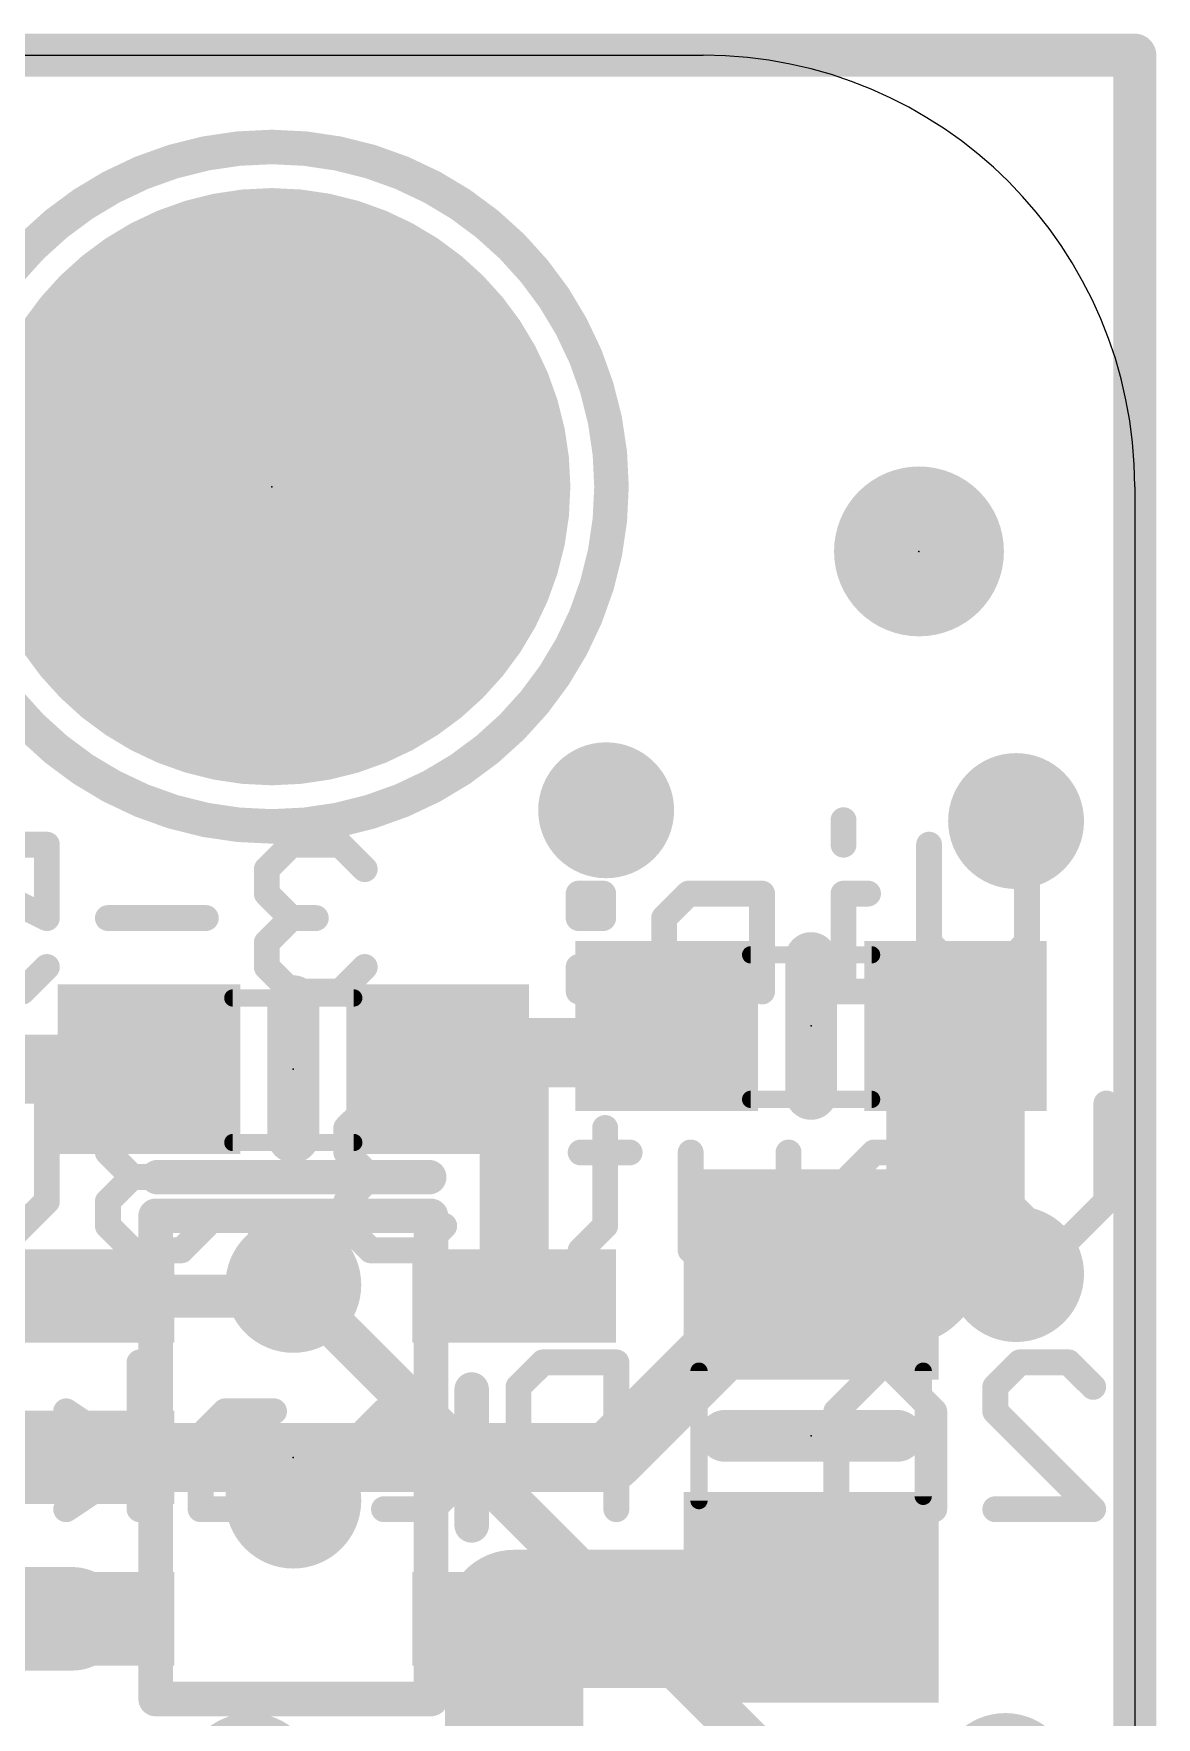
# Model space of a CAD drawing. Extents: x -0.1 to 10.3, y -0.1 to 15.4.
# Drawn here: x 3.68 to 10.29, y 5.46 to 15.37 of the extents above; entities that cross this region are included whole.
import ezdxf

# ---------------------------------------------------------------- set-up
doc = ezdxf.new("R2010")
doc.units = 0
for name, color, linetype in [('1', 12, 'CONTINUOUS'), ('16', 132, 'CONTINUOUS'), ('17', 110, 'CONTINUOUS'), ('18', 110, 'CONTINUOUS'), ('20', 53, 'CONTINUOUS'), ('21', 40, 'CONTINUOUS'), ('22', 6, 'CONTINUOUS'), ('23', 53, 'CONTINUOUS'), ('51', 253, 'CONTINUOUS')]:
    doc.layers.add(name, color=color, linetype=linetype)

# ---------------------------------------------------------------- blocks, each defined once
blk = doc.blocks.new('RECT')
blk.add_solid([(-0.5, -0.5), (0.5, -0.5), (-0.5, 0.5), (0.5, 0.5)])
blk = doc.blocks.new('PIE')
at = {"const_width": 0.5}
blk.add_lwpolyline([(0, -0.25, 1), (0, 0.25, 1), (0, -0.25)], format="xyb", dxfattribs=at)
blk = doc.blocks.new('ROUNDP')
at = {"const_width": 0.5}
blk.add_lwpolyline([(0, -0.25, 1), (0, 0.25, 1), (0, -0.25)], format="xyb", dxfattribs=at)
blk = doc.blocks.new('ROUNDV')
at = {"const_width": 0.5}
blk.add_lwpolyline([(0, -0.25, 1), (0, 0.25, 1), (0, -0.25)], format="xyb", dxfattribs=at)

msp = doc.modelspace()

# ---------------------------------------------------------------- linework, layer by layer
at = {"layer": '1'}
for points, const_width in [([(0, 15.24), (10.16, 15.24)], 0.254), ([(10.16, 15.24), (10.16, 0)], 0.254), ([(9.105, 9.525), (9.105, 8.3405)], 0.8128), ([(7.2479, 9.3679), (7.405, 9.525)], 0.4064), ([(6.057, 9.271), (6.1539, 9.3679)], 0.4064), ([(7.2479, 9.3679), (6.1539, 9.3679)], 0.4064), ([(4.357, 9.271), (3.236, 9.271)], 0.4064), ([(6.5372, 9.271), (6.057, 9.271)], 0.4064), ([(6.5071, 9.2409), (6.5372, 9.271)], 0.4064), ([(6.5071, 7.935), (6.5071, 9.2409)], 0.4064), ([(9.105, 8.3405), (8.8265, 8.062)], 0.8128), ([(8.8265, 8.062), (8.255, 8.062)], 0.8128), ([(8.1468, 8.062), (7.0698, 6.985)], 0.4064), ([(8.255, 8.062), (8.1468, 8.062)], 0.4064), ([(5.141, 7.935), (5.207, 8.001)], 0.254), ([(3.9069, 7.935), (5.141, 7.935)], 0.254), ([(3.9069, 6.985), (7.0698, 6.985)], 0.4064), ([(8.128, 6.035), (6.5071, 6.035)], 0.8128), ([(6.5071, 6.035), (6.5071, 4.7079)], 0.8128), ([(8.128, 6.035), (8.255, 6.162)], 0.4064), ([(3.9069, 6.035), (2.384, 6.035)], 0.6096)]:
    msp.add_lwpolyline(points, dxfattribs=dict(at, const_width=const_width))
for points, const_width in [([(10.2235, 15.24, 1), (10.0965, 15.24)], 0.127), ([(10.16, 15.1765, 1), (10.16, 15.3035)], 0.127), ([(9.3082, 9.525, 1), (8.9018, 9.525)], 0.4064), ([(7.4768, 9.4532, 1), (7.3332, 9.5968)], 0.2032), ([(6.1539, 9.4695, 1), (6.1539, 9.2663)], 0.2032), ([(6.2257, 9.2961, 1), (6.0821, 9.4397)], 0.2032), ([(7.1761, 9.4397, 1), (7.3197, 9.2961)], 0.2032), ([(7.2479, 9.2663, 1), (7.2479, 9.4695)], 0.2032), ([(4.357, 9.1694, 1), (4.357, 9.3726)], 0.2032), ([(6.057, 9.3726, 1), (6.057, 9.1694)], 0.2032), ([(5.9852, 9.3428, 1), (6.1288, 9.1992)], 0.2032), ([(6.6087, 9.2409, 1), (6.4055, 9.2409)], 0.2032), ([(6.609, 9.1992, 1), (6.4654, 9.3428)], 0.2032), ([(6.5372, 9.1694, 1), (6.5372, 9.3726)], 0.2032), ([(6.4353, 9.3127, 1), (6.5789, 9.1691)], 0.2032), ([(9.2487, 8.1968, 1), (8.9613, 8.4842)], 0.4064), ([(8.9018, 8.3405, 1), (9.3082, 8.3405)], 0.4064), ([(8.255, 8.2652, 1), (8.255, 7.8588)], 0.4064), ([(8.8265, 7.8588, 1), (8.8265, 8.2652)], 0.4064), ([(8.6828, 8.2057, 1), (8.9702, 7.9183)], 0.4064), ([(8.1468, 8.1636, 1), (8.1468, 7.9604)], 0.2032), ([(8.2186, 7.9902, 1), (8.0749, 8.1338)], 0.2032), ([(8.255, 7.9604, 1), (8.255, 8.1636)], 0.2032), ([(5.2519, 7.9561, 1), (5.1621, 8.0459)], 0.127), ([(3.9069, 7.9985, 1), (3.9069, 7.8715)], 0.127), ([(5.0961, 7.9799, 1), (5.1859, 7.8901)], 0.127), ([(5.141, 7.8715, 1), (5.141, 7.9985)], 0.127), ([(6.4055, 7.935, 1), (6.6087, 7.935)], 0.2032), ([(3.9069, 7.0866, 1), (3.9069, 6.8834)], 0.2032), ([(6.9979, 7.0568, 1), (7.1416, 6.9132)], 0.2032), ([(7.0698, 6.8834, 1), (7.0698, 7.0866)], 0.2032), ([(6.5071, 6.2382, 1), (6.5071, 5.8318)], 0.4064), ([(6.7103, 6.035, 1), (6.3039, 6.035)], 0.4064), ([(8.128, 5.8318, 1), (8.128, 6.2382)], 0.4064), ([(8.3268, 6.0902, 1), (8.1832, 6.2338)], 0.2032), ([(3.9069, 5.8826, 1), (3.9069, 6.1874)], 0.3048), ([(8.0562, 6.1068, 1), (8.1998, 5.9632)], 0.2032)]:
    msp.add_lwpolyline(points, format="xyb", dxfattribs=dict(at, const_width=const_width))
at = {"layer": '16', "const_width": 0.254}
for points in [[(0, 15.24), (10.16, 15.24)], [(10.16, 15.24), (10.16, 0)], [(5.207, 8.001), (8.89, 4.318)]]:
    msp.add_lwpolyline(points, dxfattribs=at)
at = {"layer": '16', "const_width": 0.127}
for points in [[(10.2235, 15.24, 1), (10.0965, 15.24)], [(10.16, 15.1765, 1), (10.16, 15.3035)], [(5.2519, 8.0459, 1), (5.1621, 7.9561)]]:
    msp.add_lwpolyline(points, format="xyb", dxfattribs=at)
at = {"layer": '20'}
for p, q in [((2.54, 15.24), (7.62, 15.24)), ((10.16, 12.7), (10.16, 0))]:
    msp.add_line(p, q, dxfattribs=at)
msp.add_arc((7.62, 12.7), 2.54, 0, 90, dxfattribs=at)
at = {"layer": '21'}
for points, const_width in [([(5.08, 10.7, 1), (5.08, 14.7, 1), (5.08, 10.7)], 0.2032), ([(8.3312, 9.925, 1), (8.1788, 9.925)], 0.1524), ([(5.2832, 9.671, 1), (5.1308, 9.671)], 0.1524), ([(8.1788, 9.125, 1), (8.3312, 9.125)], 0.1524), ([(5.1308, 8.871, 1), (5.2832, 8.871)], 0.1524), ([(4.407, 8.6858, 1), (4.407, 8.5842)], 0.1016), ([(6.007, 8.5842, 1), (6.007, 8.6858)], 0.1016), ([(6.3078, 7.385, 1), (6.2062, 7.385)], 0.1016), ([(7.747, 7.1882, 1), (7.747, 7.0358)], 0.1524), ([(8.763, 7.0358, 1), (8.763, 7.1882)], 0.1524), ([(6.2062, 6.585, 1), (6.3078, 6.585)], 0.1016)]:
    msp.add_lwpolyline(points, format="xyb", dxfattribs=dict(at, const_width=const_width))
for points, const_width in [([(8.255, 9.125), (8.255, 9.925)], 0.3048), ([(5.207, 8.871), (5.207, 9.671)], 0.3048), ([(6.007, 8.635), (4.407, 8.635)], 0.2032), ([(6.257, 7.385), (6.257, 6.585)], 0.2032), ([(7.747, 7.112), (8.763, 7.112)], 0.3048)]:
    msp.add_lwpolyline(points, dxfattribs=dict(at, const_width=const_width))
at = {"layer": '22', "const_width": 0.1524}
for points in [[(8.4459, 10.7366), (8.4459, 10.5925)], [(3.1802, 10.5925), (3.7564, 10.5925)], [(3.7564, 10.5925), (3.7564, 10.1604)], [(5.1953, 10.5925), (5.0513, 10.4485)], [(5.4834, 10.5925), (5.1953, 10.5925)], [(5.6275, 10.4485), (5.4834, 10.5925)], [(8.9493, 10.0163), (8.9493, 10.5925)], [(9.5255, 10.5925), (9.5255, 10.0163)], [(5.0513, 10.4485), (5.0513, 10.3044)], [(3.7564, 10.1604), (3.4683, 10.3044)], [(5.0513, 10.3044), (5.1953, 10.1604)], [(7.0308, 10.3044), (6.8867, 10.3044)], [(6.8867, 10.3044), (6.8867, 10.1604)], [(7.0308, 10.1604), (7.0308, 10.3044)], [(7.5341, 10.3044), (7.3901, 10.1604)], [(7.9663, 10.3044), (7.5341, 10.3044)], [(7.9663, 9.7282), (7.9663, 10.3044)], [(8.59, 10.3044), (8.4459, 10.3044)], [(8.4459, 10.3044), (8.4459, 9.7282)], [(4.692, 10.1604), (4.1157, 10.1604)], [(5.1953, 10.1604), (5.0513, 10.0163)], [(5.1953, 10.1604), (5.3394, 10.1604)], [(6.8867, 10.1604), (7.0308, 10.1604)], [(7.3901, 10.1604), (7.3901, 9.7282)], [(5.0513, 10.0163), (5.0513, 9.8723)], [(9.2374, 9.7282), (8.9493, 10.0163)], [(9.5255, 10.0163), (9.2374, 9.7282)], [(3.6124, 9.7282), (3.7564, 9.8723)], [(5.0513, 9.8723), (5.1953, 9.7282)], [(5.4834, 9.7282), (5.6275, 9.8723)], [(7.0308, 9.8723), (6.8867, 9.8723)], [(6.8867, 9.8723), (6.8867, 9.7282)], [(7.0308, 9.7282), (7.0308, 9.8723)], [(3.3243, 9.7282), (3.6124, 9.7282)], [(5.1953, 9.7282), (5.4834, 9.7282)], [(6.8867, 9.7282), (7.0308, 9.7282)], [(8.59, 9.7282), (8.3018, 9.7282)], [(3.7564, 9.0685), (3.7564, 8.4923)], [(4.2598, 9.0685), (4.1157, 8.9245)], [(4.5479, 9.0685), (4.2598, 9.0685)], [(4.692, 8.9245), (4.5479, 9.0685)], [(5.6631, 9.0685), (5.519, 8.9245)], [(5.9512, 9.0685), (5.6631, 9.0685)], [(6.0952, 8.9245), (5.9512, 9.0685)], [(9.417, 8.4923), (9.417, 9.0685)], [(9.9932, 9.0685), (9.9932, 8.4923)], [(4.1157, 8.9245), (4.1157, 8.7804)], [(5.519, 8.9245), (5.519, 8.7804)], [(7.0426, 8.9245), (7.0426, 8.3483)], [(4.1157, 8.7804), (4.2598, 8.6364)], [(5.519, 8.7804), (5.6631, 8.6364)], [(6.563, 8.7804), (6.4189, 8.7804)], [(6.4189, 8.7804), (6.4189, 8.6364)], [(6.563, 8.6364), (6.563, 8.7804)], [(7.1867, 8.7804), (6.8986, 8.7804)], [(7.546, 8.2042), (7.546, 8.7804)], [(8.1222, 8.7804), (8.1222, 8.3483)], [(8.4815, 8.6364), (8.6256, 8.7804)], [(8.6256, 8.7804), (8.9137, 8.7804)], [(8.9137, 8.7804), (9.0577, 8.6364)], [(4.2598, 8.6364), (4.1157, 8.4923)], [(4.2598, 8.6364), (4.4039, 8.6364)], [(5.6631, 8.6364), (5.519, 8.4923)], [(5.6631, 8.6364), (5.8071, 8.6364)], [(6.4189, 8.6364), (6.563, 8.6364)], [(8.4815, 8.3483), (8.4815, 8.6364)], [(9.0577, 8.6364), (9.0577, 8.3483)], [(3.7564, 8.4923), (3.4683, 8.2042)], [(4.1157, 8.4923), (4.1157, 8.3483)], [(5.519, 8.4923), (5.519, 8.3483)], [(9.7051, 8.2042), (9.417, 8.4923)], [(9.9932, 8.4923), (9.7051, 8.2042)], [(4.1157, 8.3483), (4.2598, 8.2042)], [(4.5479, 8.2042), (4.692, 8.3483)], [(5.1597, 8.3483), (5.0157, 8.3483)], [(5.0157, 8.3483), (5.0157, 8.2042)], [(5.1597, 8.2042), (5.1597, 8.3483)], [(5.519, 8.3483), (5.6631, 8.2042)], [(5.9512, 8.2042), (6.0952, 8.3483)], [(6.563, 8.3483), (6.4189, 8.3483)], [(6.4189, 8.3483), (6.4189, 8.2042)], [(6.563, 8.2042), (6.563, 8.3483)], [(7.0426, 8.3483), (6.8986, 8.2042)], [(8.1222, 8.3483), (7.9781, 8.2042)], [(8.6256, 8.2042), (8.4815, 8.3483)], [(9.0577, 8.3483), (8.9137, 8.2042)], [(4.2598, 8.2042), (4.5479, 8.2042)], [(5.0157, 8.2042), (5.1597, 8.2042)], [(5.6631, 8.2042), (5.9512, 8.2042)], [(6.4189, 8.2042), (6.563, 8.2042)], [(7.9781, 8.2042), (7.546, 8.2042)], [(8.9137, 8.2042), (8.6256, 8.2042)], [(4.3022, 6.6802), (4.3022, 7.5445)], [(6.6766, 7.5445), (6.5325, 7.4005)], [(7.1087, 7.5445), (6.6766, 7.5445)], [(7.1087, 6.6802), (7.1087, 7.5445)], [(8.6916, 7.5445), (8.4035, 7.2564)], [(8.9798, 7.2564), (8.6916, 7.5445)], [(9.3391, 7.4005), (9.4831, 7.5445)], [(9.4831, 7.5445), (9.7712, 7.5445)], [(9.7712, 7.5445), (9.9153, 7.4005)], [(6.5325, 7.4005), (6.5325, 7.1124)], [(9.3391, 7.2564), (9.3391, 7.4005)], [(4.3022, 6.9683), (3.87, 7.2564)], [(4.8055, 7.2564), (4.6615, 7.1124)], [(5.0936, 7.2564), (4.8055, 7.2564)], [(5.741, 7.2564), (5.597, 7.1124)], [(6.0291, 7.2564), (5.741, 7.2564)], [(6.1732, 7.1124), (6.0291, 7.2564)], [(8.4035, 7.2564), (8.4035, 6.6802)], [(8.9798, 6.6802), (8.9798, 7.2564)], [(9.9153, 6.6802), (9.3391, 7.2564)], [(4.6615, 7.1124), (4.6615, 6.6802)], [(5.597, 7.1124), (5.597, 6.9683)], [(6.1732, 6.8243), (6.1732, 7.1124)], [(6.5325, 7.1124), (6.6766, 6.9683)], [(8.9798, 7.1124), (8.4035, 7.1124)], [(3.87, 6.6802), (4.3022, 6.9683)], [(5.0936, 6.9683), (4.6615, 6.9683)], [(5.2377, 6.8243), (5.0936, 6.9683)], [(5.597, 6.9683), (6.1732, 6.9683)], [(6.6766, 6.9683), (7.1087, 6.9683)], [(5.0936, 6.6802), (5.2377, 6.8243)], [(6.0291, 6.6802), (6.1732, 6.8243)], [(4.6615, 6.6802), (5.0936, 6.6802)], [(5.741, 6.6802), (6.0291, 6.6802)], [(9.3391, 6.6802), (9.9153, 6.6802)]]:
    msp.add_lwpolyline(points, dxfattribs=at)
at = {"layer": '22', "const_width": 0.0762}
for points in [[(8.484, 10.7366, 1), (8.4078, 10.7366)], [(3.7945, 10.5925, 1), (3.7183, 10.5925)], [(3.7564, 10.5544, 1), (3.7564, 10.6306)], [(5.1953, 10.6306, 1), (5.1953, 10.5544)], [(5.2223, 10.5656, 1), (5.1684, 10.6195)], [(5.5104, 10.6195, 1), (5.4565, 10.5656)], [(5.4834, 10.5544, 1), (5.4834, 10.6306)], [(8.4078, 10.5925, 1), (8.484, 10.5925)], [(8.9874, 10.5925, 1), (8.9112, 10.5925)], [(9.5636, 10.5925, 1), (9.4874, 10.5925)], [(5.0243, 10.4754, 1), (5.0782, 10.4215)], [(5.0894, 10.4485, 1), (5.0132, 10.4485)], [(5.6005, 10.4215, 1), (5.6544, 10.4754)], [(5.0782, 10.3314, 1), (5.0243, 10.2775)], [(5.0132, 10.3044, 1), (5.0894, 10.3044)], [(6.8867, 10.3425, 1), (6.8867, 10.2663)], [(6.9248, 10.3044, 1), (6.8486, 10.3044)], [(7.0689, 10.3044, 1), (6.9927, 10.3044)], [(7.0308, 10.2663, 1), (7.0308, 10.3425)], [(7.5341, 10.3425, 1), (7.5341, 10.2663)], [(7.5611, 10.2775, 1), (7.5072, 10.3314)], [(8.0044, 10.3044, 1), (7.9282, 10.3044)], [(7.9663, 10.2663, 1), (7.9663, 10.3425)], [(8.4459, 10.3425, 1), (8.4459, 10.2663)], [(8.484, 10.3044, 1), (8.4078, 10.3044)], [(8.59, 10.2663, 1), (8.59, 10.3425)], [(3.7394, 10.1263, 1), (3.7735, 10.1944)], [(4.1157, 10.1985, 1), (4.1157, 10.1223)], [(4.692, 10.1223, 1), (4.692, 10.1985)], [(5.1953, 10.1985, 1), (5.1953, 10.1223)], [(5.2223, 10.1334, 1), (5.1684, 10.1873)], [(5.1684, 10.1334, 1), (5.2223, 10.1873)], [(5.3394, 10.1223, 1), (5.3394, 10.1985)], [(6.8867, 10.1985, 1), (6.8867, 10.1223)], [(7.0308, 10.1223, 1), (7.0308, 10.1985)], [(7.3631, 10.1873, 1), (7.417, 10.1334)], [(7.4282, 10.1604, 1), (7.352, 10.1604)], [(3.7183, 10.1604, 1), (3.7945, 10.1604)], [(6.8486, 10.1604, 1), (6.9248, 10.1604)], [(6.9927, 10.1604, 1), (7.0689, 10.1604)], [(5.0243, 10.0433, 1), (5.0782, 9.9894)], [(5.0894, 10.0163, 1), (5.0132, 10.0163)], [(8.9762, 10.0433, 1), (8.9223, 9.9894)], [(8.9112, 10.0163, 1), (8.9874, 10.0163)], [(9.4874, 10.0163, 1), (9.5636, 10.0163)], [(9.5524, 9.9894, 1), (9.4985, 10.0433)], [(3.7834, 9.8453, 1), (3.7295, 9.8992)], [(5.0782, 9.8992, 1), (5.0243, 9.8453)], [(5.6544, 9.8453, 1), (5.6005, 9.8992)], [(6.8867, 9.9104, 1), (6.8867, 9.8342)], [(6.9248, 9.8723, 1), (6.8486, 9.8723)], [(7.0689, 9.8723, 1), (6.9927, 9.8723)], [(7.0308, 9.8342, 1), (7.0308, 9.9104)], [(5.0132, 9.8723, 1), (5.0894, 9.8723)], [(3.6124, 9.6901, 1), (3.6124, 9.7663)], [(5.1953, 9.7663, 1), (5.1953, 9.6901)], [(5.1684, 9.7013, 1), (5.2223, 9.7551)], [(5.4565, 9.7551, 1), (5.5104, 9.7013)], [(5.4834, 9.6901, 1), (5.4834, 9.7663)], [(6.8867, 9.7663, 1), (6.8867, 9.6901)], [(6.8486, 9.7282, 1), (6.9248, 9.7282)], [(6.9927, 9.7282, 1), (7.0689, 9.7282)], [(7.0308, 9.6901, 1), (7.0308, 9.7663)], [(7.352, 9.7282, 1), (7.4282, 9.7282)], [(7.9282, 9.7282, 1), (8.0044, 9.7282)], [(8.3018, 9.7663, 1), (8.3018, 9.6901)], [(8.4078, 9.7282, 1), (8.484, 9.7282)], [(8.59, 9.6901, 1), (8.59, 9.7663)], [(9.2104, 9.7551, 1), (9.2643, 9.7013)], [(9.2104, 9.7013, 1), (9.2643, 9.7551)], [(3.7945, 9.0685, 1), (3.7183, 9.0685)], [(4.2598, 9.1066, 1), (4.2598, 9.0304)], [(4.2867, 9.0416, 1), (4.2329, 9.0955)], [(4.5749, 9.0955, 1), (4.521, 9.0416)], [(4.5479, 9.0304, 1), (4.5479, 9.1066)], [(5.6631, 9.1066, 1), (5.6631, 9.0304)], [(5.69, 9.0416, 1), (5.6361, 9.0955)], [(5.9781, 9.0955, 1), (5.9242, 9.0416)], [(5.9512, 9.0304, 1), (5.9512, 9.1066)], [(9.4551, 9.0685, 1), (9.3789, 9.0685)], [(10.0313, 9.0685, 1), (9.9551, 9.0685)], [(4.1538, 8.9245, 1), (4.0776, 8.9245)], [(4.0888, 8.9514, 1), (4.1427, 8.8975)], [(4.665, 8.8975, 1), (4.7189, 8.9514)], [(5.5571, 8.9245, 1), (5.4809, 8.9245)], [(5.4921, 8.9514, 1), (5.546, 8.8975)], [(6.0683, 8.8975, 1), (6.1222, 8.9514)], [(7.0807, 8.9245, 1), (7.0045, 8.9245)], [(4.1427, 8.8074, 1), (4.0888, 8.7535)], [(5.546, 8.8074, 1), (5.4921, 8.7535)], [(6.4189, 8.8185, 1), (6.4189, 8.7423)], [(6.457, 8.7804, 1), (6.3808, 8.7804)], [(6.6011, 8.7804, 1), (6.5249, 8.7804)], [(6.563, 8.7423, 1), (6.563, 8.8185)], [(6.8986, 8.8185, 1), (6.8986, 8.7423)], [(7.1867, 8.7423, 1), (7.1867, 8.8185)], [(7.5841, 8.7804, 1), (7.5079, 8.7804)], [(8.1603, 8.7804, 1), (8.0841, 8.7804)], [(8.6256, 8.8185, 1), (8.6256, 8.7423)], [(8.6525, 8.7535, 1), (8.5986, 8.8074)], [(8.9406, 8.8074, 1), (8.8867, 8.7535)], [(8.9137, 8.7423, 1), (8.9137, 8.8185)], [(4.0776, 8.7804, 1), (4.1538, 8.7804)], [(5.4809, 8.7804, 1), (5.5571, 8.7804)], [(4.2598, 8.6745, 1), (4.2598, 8.5983)], [(4.2867, 8.6094, 1), (4.2329, 8.6633)], [(4.2329, 8.6094, 1), (4.2867, 8.6633)], [(4.4039, 8.5983, 1), (4.4039, 8.6745)], [(5.6631, 8.6745, 1), (5.6631, 8.5983)], [(5.69, 8.6094, 1), (5.6361, 8.6633)], [(5.6361, 8.6094, 1), (5.69, 8.6633)], [(5.8071, 8.5983, 1), (5.8071, 8.6745)], [(6.4189, 8.6745, 1), (6.4189, 8.5983)], [(6.3808, 8.6364, 1), (6.457, 8.6364)], [(6.5249, 8.6364, 1), (6.6011, 8.6364)], [(6.563, 8.5983, 1), (6.563, 8.6745)], [(8.5196, 8.6364, 1), (8.4434, 8.6364)], [(8.4546, 8.6633, 1), (8.5084, 8.6094)], [(9.0958, 8.6364, 1), (9.0196, 8.6364)], [(9.0308, 8.6094, 1), (9.0847, 8.6633)], [(3.7183, 8.4923, 1), (3.7945, 8.4923)], [(3.7834, 8.4654, 1), (3.7295, 8.5193)], [(4.1538, 8.4923, 1), (4.0776, 8.4923)], [(4.0888, 8.5193, 1), (4.1427, 8.4654)], [(5.5571, 8.4923, 1), (5.4809, 8.4923)], [(5.4921, 8.5193, 1), (5.546, 8.4654)], [(9.444, 8.5193, 1), (9.3901, 8.4654)], [(9.3789, 8.4923, 1), (9.4551, 8.4923)], [(9.9551, 8.4923, 1), (10.0313, 8.4923)], [(10.0202, 8.4654, 1), (9.9663, 8.5193)], [(4.1427, 8.3752, 1), (4.0888, 8.3213)], [(4.0776, 8.3483, 1), (4.1538, 8.3483)], [(4.7189, 8.3213, 1), (4.665, 8.3752)], [(5.0157, 8.3864, 1), (5.0157, 8.3102)], [(5.0538, 8.3483, 1), (4.9776, 8.3483)], [(5.1978, 8.3483, 1), (5.1216, 8.3483)], [(5.1597, 8.3102, 1), (5.1597, 8.3864)], [(5.546, 8.3752, 1), (5.4921, 8.3213)], [(5.4809, 8.3483, 1), (5.5571, 8.3483)], [(6.1222, 8.3213, 1), (6.0683, 8.3752)], [(6.4189, 8.3864, 1), (6.4189, 8.3102)], [(6.457, 8.3483, 1), (6.3808, 8.3483)], [(6.6011, 8.3483, 1), (6.5249, 8.3483)], [(6.563, 8.3102, 1), (6.563, 8.3864)], [(7.0045, 8.3483, 1), (7.0807, 8.3483)], [(7.0696, 8.3213, 1), (7.0157, 8.3752)], [(8.0841, 8.3483, 1), (8.1603, 8.3483)], [(8.1491, 8.3213, 1), (8.0953, 8.3752)], [(8.5084, 8.3752, 1), (8.4546, 8.3213)], [(8.4434, 8.3483, 1), (8.5196, 8.3483)], [(9.0196, 8.3483, 1), (9.0958, 8.3483)], [(9.0847, 8.3213, 1), (9.0308, 8.3752)], [(4.2598, 8.2423, 1), (4.2598, 8.1661)], [(4.2329, 8.1773, 1), (4.2867, 8.2311)], [(4.521, 8.2311, 1), (4.5749, 8.1773)], [(4.5479, 8.1661, 1), (4.5479, 8.2423)], [(5.0157, 8.2423, 1), (5.0157, 8.1661)], [(4.9776, 8.2042, 1), (5.0538, 8.2042)], [(5.1216, 8.2042, 1), (5.1978, 8.2042)], [(5.1597, 8.1661, 1), (5.1597, 8.2423)], [(5.6631, 8.2423, 1), (5.6631, 8.1661)], [(5.6361, 8.1773, 1), (5.69, 8.2311)], [(5.9242, 8.2311, 1), (5.9781, 8.1773)], [(5.9512, 8.1661, 1), (5.9512, 8.2423)], [(6.4189, 8.2423, 1), (6.4189, 8.1661)], [(6.3808, 8.2042, 1), (6.457, 8.2042)], [(6.5249, 8.2042, 1), (6.6011, 8.2042)], [(6.563, 8.1661, 1), (6.563, 8.2423)], [(6.8716, 8.2311, 1), (6.9255, 8.1773)], [(7.546, 8.2423, 1), (7.546, 8.1661)], [(7.5079, 8.2042, 1), (7.5841, 8.2042)], [(7.9512, 8.2311, 1), (8.0051, 8.1773)], [(7.9781, 8.1661, 1), (7.9781, 8.2423)], [(8.6256, 8.2423, 1), (8.6256, 8.1661)], [(8.5986, 8.1773, 1), (8.6525, 8.2311)], [(8.8867, 8.2311, 1), (8.9406, 8.1773)], [(8.9137, 8.1661, 1), (8.9137, 8.2423)], [(9.6782, 8.2311, 1), (9.7321, 8.1773)], [(9.6782, 8.1773, 1), (9.7321, 8.2311)], [(4.3403, 7.5445, 1), (4.2641, 7.5445)], [(6.6766, 7.5826, 1), (6.6766, 7.5064)], [(6.7035, 7.5176, 1), (6.6496, 7.5715)], [(7.1468, 7.5445, 1), (7.0706, 7.5445)], [(7.1087, 7.5064, 1), (7.1087, 7.5826)], [(8.7186, 7.5715, 1), (8.6647, 7.5176)], [(8.7186, 7.5176, 1), (8.6647, 7.5715)], [(9.4831, 7.5826, 1), (9.4831, 7.5064)], [(9.5101, 7.5176, 1), (9.4562, 7.5715)], [(9.7982, 7.5715, 1), (9.7443, 7.5176)], [(9.7712, 7.5064, 1), (9.7712, 7.5826)], [(6.5706, 7.4005, 1), (6.4944, 7.4005)], [(6.5056, 7.4274, 1), (6.5594, 7.3735)], [(9.3121, 7.4274, 1), (9.366, 7.3735)], [(9.3772, 7.4005, 1), (9.301, 7.4005)], [(9.8883, 7.3735, 1), (9.9422, 7.4274)], [(3.8911, 7.2881, 1), (3.8489, 7.2247)], [(4.8055, 7.2945, 1), (4.8055, 7.2183)], [(4.8325, 7.2295, 1), (4.7786, 7.2834)], [(5.0936, 7.2183, 1), (5.0936, 7.2945)], [(5.741, 7.2945, 1), (5.741, 7.2183)], [(5.768, 7.2295, 1), (5.7141, 7.2834)], [(6.0561, 7.2834, 1), (6.0022, 7.2295)], [(6.0291, 7.2183, 1), (6.0291, 7.2945)], [(8.4416, 7.2564, 1), (8.3654, 7.2564)], [(8.3766, 7.2834, 1), (8.4305, 7.2295)], [(9.0179, 7.2564, 1), (8.9417, 7.2564)], [(8.9528, 7.2295, 1), (9.0067, 7.2834)], [(9.366, 7.2834, 1), (9.3121, 7.2295)], [(9.301, 7.2564, 1), (9.3772, 7.2564)], [(4.6345, 7.1393, 1), (4.6884, 7.0854)], [(4.6996, 7.1124, 1), (4.6234, 7.1124)], [(5.57, 7.1393, 1), (5.6239, 7.0854)], [(5.6351, 7.1124, 1), (5.5589, 7.1124)], [(6.2113, 7.1124, 1), (6.1351, 7.1124)], [(6.1463, 7.0854, 1), (6.2001, 7.1393)], [(6.5594, 7.1393, 1), (6.5056, 7.0854)], [(6.4944, 7.1124, 1), (6.5706, 7.1124)], [(8.4035, 7.1505, 1), (8.4035, 7.0743)], [(8.9798, 7.0743, 1), (8.9798, 7.1505)], [(4.3233, 6.9366, 1), (4.281, 7)], [(4.281, 6.9366, 1), (4.3233, 7)], [(4.6615, 7.0064, 1), (4.6615, 6.9302)], [(5.1206, 6.9953, 1), (5.0667, 6.9414)], [(5.0936, 6.9302, 1), (5.0936, 7.0064)], [(5.597, 7.0064, 1), (5.597, 6.9302)], [(6.1732, 6.9302, 1), (6.1732, 7.0064)], [(6.6766, 7.0064, 1), (6.6766, 6.9302)], [(7.1087, 6.9302, 1), (7.1087, 7.0064)], [(5.5589, 6.9683, 1), (5.6351, 6.9683)], [(6.6496, 6.9414, 1), (6.7035, 6.9953)], [(5.2646, 6.7973, 1), (5.2107, 6.8512)], [(5.2107, 6.7973, 1), (5.2646, 6.8512)], [(6.1351, 6.8243, 1), (6.2113, 6.8243)], [(6.2001, 6.7973, 1), (6.1463, 6.8512)], [(3.8489, 6.7119, 1), (3.8911, 6.6485)], [(4.6615, 6.7183, 1), (4.6615, 6.6421)], [(5.0667, 6.7071, 1), (5.1206, 6.6533)], [(5.0936, 6.6421, 1), (5.0936, 6.7183)], [(5.741, 6.7183, 1), (5.741, 6.6421)], [(6.0022, 6.7071, 1), (6.0561, 6.6533)], [(6.0291, 6.6421, 1), (6.0291, 6.7183)], [(9.3391, 6.7183, 1), (9.3391, 6.6421)], [(9.8883, 6.6533, 1), (9.9422, 6.7071)], [(9.9153, 6.6421, 1), (9.9153, 6.7183)], [(4.2641, 6.6802, 1), (4.3403, 6.6802)], [(4.6234, 6.6802, 1), (4.6996, 6.6802)], [(7.0706, 6.6802, 1), (7.1468, 6.6802)], [(8.3654, 6.6802, 1), (8.4416, 6.6802)], [(8.9417, 6.6802, 1), (9.0179, 6.6802)]]:
    msp.add_lwpolyline(points, format="xyb", dxfattribs=at)
at = {"layer": '23'}
for p in [(5.08, 12.7), (8.89, 12.319), (8.255, 9.525), (5.207, 9.271), (8.255, 7.112), (5.207, 6.985)]:
    msp.add_point(p, dxfattribs=at)
at = {"layer": '51'}
for points, const_width in [([(8.611, 9.944), (7.899, 9.944)], 0.1016), ([(5.563, 9.69), (4.851, 9.69)], 0.1016), ([(8.611, 9.093), (7.899, 9.093)], 0.1016), ([(5.563, 8.839), (4.851, 8.839)], 0.1016), ([(4.3966, 5.5626), (4.3966, 8.4074)], 0.2032), ([(4.3966, 8.4074), (6.0174, 8.4074)], 0.2032), ([(6.0174, 8.4074), (6.0174, 5.5626)], 0.2032), ([(7.595, 6.731), (7.595, 7.493)], 0.1016), ([(8.915, 6.756), (8.915, 7.493)], 0.1016), ([(6.0174, 5.5626), (4.3966, 5.5626)], 0.2032)]:
    msp.add_lwpolyline(points, dxfattribs=dict(at, const_width=const_width))
for points, const_width in [([(7.899, 9.9694, 1), (7.899, 9.9186)], 0.0508), ([(8.611, 9.9186, 1), (8.611, 9.9694)], 0.0508), ([(4.851, 9.7154, 1), (4.851, 9.6646)], 0.0508), ([(5.563, 9.6646, 1), (5.563, 9.7154)], 0.0508), ([(7.899, 9.1184, 1), (7.899, 9.0676)], 0.0508), ([(8.611, 9.0676, 1), (8.611, 9.1184)], 0.0508), ([(4.851, 8.8644, 1), (4.851, 8.8136)], 0.0508), ([(5.563, 8.8136, 1), (5.563, 8.8644)], 0.0508), ([(4.4474, 8.4074, 1), (4.3458, 8.4074)], 0.1016), ([(4.3966, 8.4582, 1), (4.3966, 8.3566)], 0.1016), ([(6.0682, 8.4074, 1), (5.9666, 8.4074)], 0.1016), ([(6.0174, 8.3566, 1), (6.0174, 8.4582)], 0.1016), ([(7.6204, 7.493, 1), (7.5696, 7.493)], 0.0508), ([(8.9404, 7.493, 1), (8.8896, 7.493)], 0.0508), ([(7.5696, 6.731, 1), (7.6204, 6.731)], 0.0508), ([(8.8896, 6.756, 1), (8.9404, 6.756)], 0.0508), ([(4.3966, 5.6134, 1), (4.3966, 5.5118)], 0.1016), ([(6.0174, 5.5118, 1), (6.0174, 5.6134)], 0.1016), ([(4.3458, 5.5626, 1), (4.4474, 5.5626)], 0.1016), ([(5.9666, 5.5626, 1), (6.0682, 5.5626)], 0.1016)]:
    msp.add_lwpolyline(points, format="xyb", dxfattribs=dict(at, const_width=const_width))

# ---------------------------------------------------------------- block references
at = {"layer": '1'}
msp.add_blockref('PIE', (8.89, 12.319), dxfattribs=at)
at = {"layer": '1', "xscale": 1.075, "rotation": 180}
for p in [(7.405, 9.525), (9.105, 9.525), (4.357, 9.271), (6.057, 9.271)]:
    msp.add_blockref('RECT', p, dxfattribs=at)
at = {"layer": '1'}
for p, xscale, yscale, rotation in [((8.255, 8.062), 1.24, 1.5, 90), ((3.9069, 7.935), 0.55, 1.2, 270), ((6.5071, 7.935), 0.55, 1.2, 270), ((3.9069, 6.985), 0.55, 1.2, 270), ((8.255, 6.162), 1.24, 1.5, 90), ((3.9069, 6.035), 0.55, 1.2, 270), ((6.5071, 6.035), 0.55, 1.2, 270)]:
    msp.add_blockref('RECT', p, dxfattribs=dict(at, xscale=xscale, yscale=yscale, rotation=rotation))
at = {"layer": '17', "xscale": 3.516, "yscale": 3.516}
msp.add_blockref('ROUNDP', (5.08, 12.7), dxfattribs=at)
msp.add_blockref('ROUNDP', (5.08, 12.7), dxfattribs=at)
at = {"layer": '18', "xscale": 0.8001, "yscale": 0.8001}
for p in [(7.0485, 10.795), (7.0485, 10.795), (9.4615, 10.7315), (9.4615, 10.7315), (9.4615, 8.0645), (9.4615, 8.0645), (5.207, 8.001), (5.207, 8.001), (5.207, 6.731), (5.207, 6.731), (4.953, 5.08), (4.953, 5.08), (9.398, 5.08), (9.398, 5.08)]:
    msp.add_blockref('ROUNDV', p, dxfattribs=at)
at = {"layer": '51'}
for p, xscale, yscale, rotation in [((7.6748, 9.5199), 0.5001, 0.95, 180), ((8.8431, 9.5199), 0.5001, 0.95, 180), ((4.6268, 9.2659), 0.5001, 0.95, 180), ((5.7952, 9.2659), 0.5001, 0.95, 180), ((4.032, 7.935), 0.5, 0.65, 270), ((6.382, 7.935), 0.5, 0.65, 270), ((8.2538, 7.8427), 0.7501, 1.4501, 90), ((4.032, 6.985), 0.5, 0.65, 270), ((8.2538, 6.3948), 0.7501, 1.4501, 90), ((4.032, 6.035), 0.5, 0.65, 270), ((6.382, 6.035), 0.5, 0.65, 270)]:
    msp.add_blockref('RECT', p, dxfattribs=dict(at, xscale=xscale, yscale=yscale, rotation=rotation))

doc.saveas('drawing.dxf')
